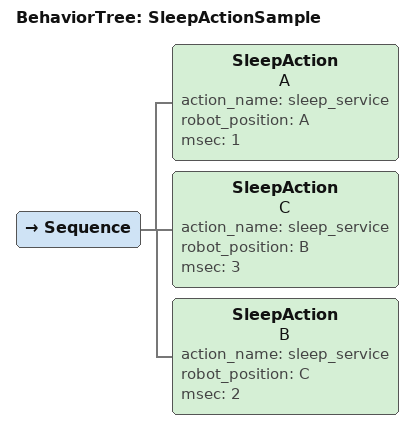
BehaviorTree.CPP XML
<?xml version="1.0" encoding="UTF-8"?>
<root BTCPP_format="4">
  <BehaviorTree ID="SleepActionSample">
    <Sequence>
      <SleepAction name="A"
                   action_name="sleep_service"
                   robot_position="A"
                   msec="1"/>
      <SleepAction name="C"
                   action_name="sleep_service"
                   robot_position="B"
                   msec="3"/>
      <SleepAction name="B"
                   action_name="sleep_service"
                   robot_position="C"
                   msec="2"/>
    </Sequence>
  </BehaviorTree>

</root>
